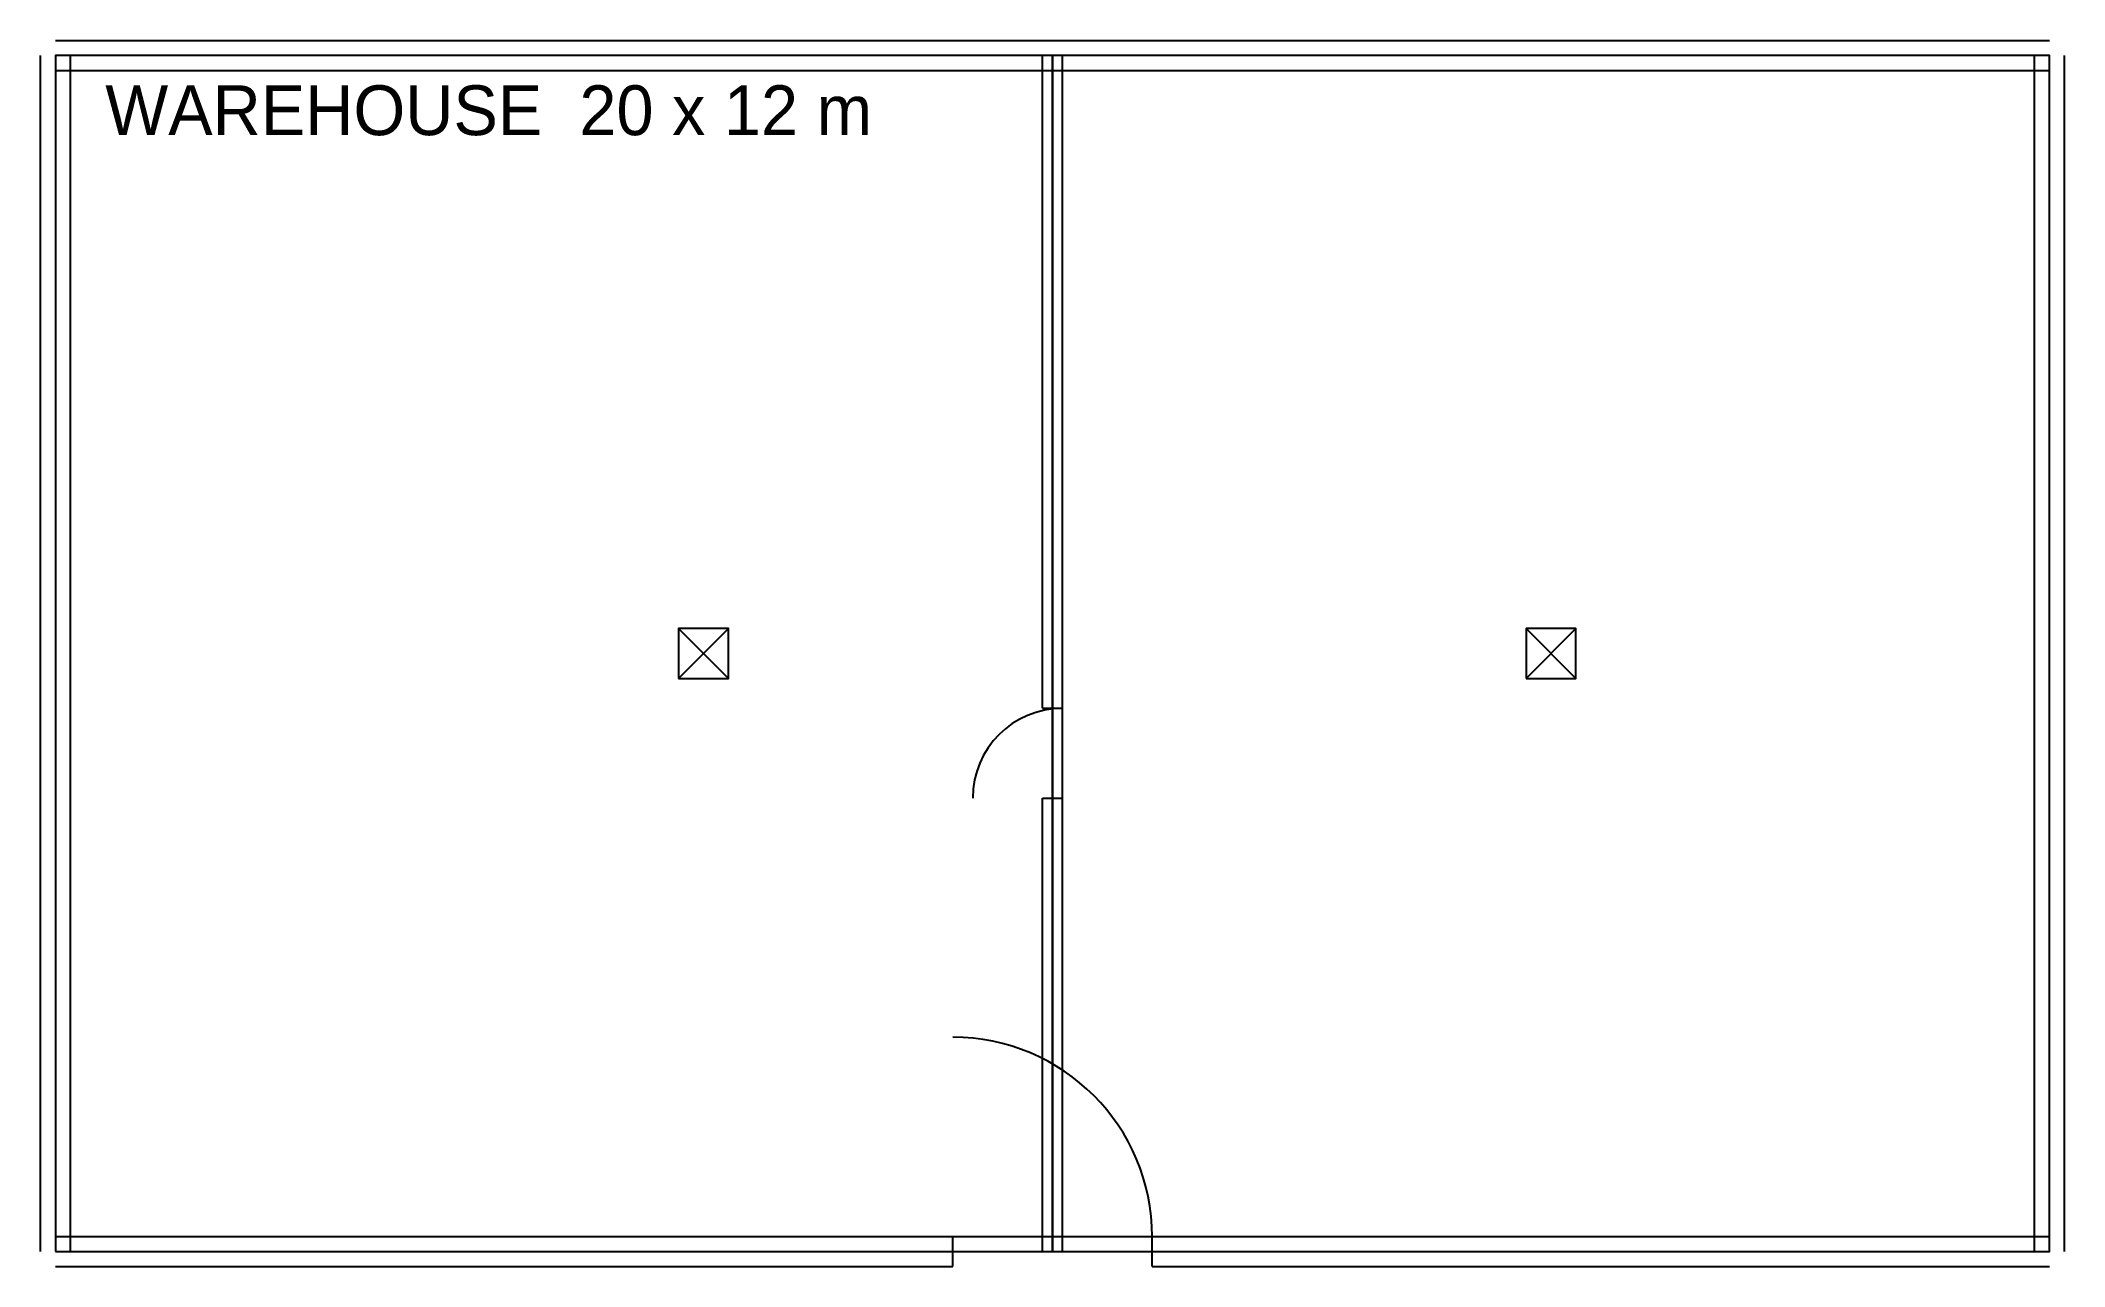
# Model space of a CAD drawing. Header units: millimetres. Extents: x -150 to 20150, y -150 to 12150.
import ezdxf

# ---------------------------------------------------------------- set-up
doc = ezdxf.new("R2010")
doc.units = ezdxf.units.MM
doc.layers.add('ROOMS', color=3, linetype='Continuous')

msp = doc.modelspace()

# ---------------------------------------------------------------- linework, layer by layer
for p, q in [((-150, 0), (-150, 12000)), ((0, 12150), (20000, 12150)), ((150, 0), (150, 12000)), ((9900, 5450), (9900, 12000)), ((10100, 5450), (10100, 12000)), ((19850, 0), (19850, 12000)), ((20150, 0), (20150, 12000)), ((0, 11850), (20000, 11850)), ((6250, 5750), (6750, 6250)), ((6250, 6250), (6750, 5750)), ((14750, 5750), (15250, 6250)), ((14750, 6250), (15250, 5750)), ((9900, 5450), (10100, 5450)), ((10100, 4550), (10100, 5450)), ((9900, 0), (9900, 4550)), ((9900, 4550), (10100, 4550)), ((10100, 0), (10100, 4550)), ((0, 150), (9000, 150)), ((9000, -150), (9000, 150)), ((9000, 150), (11000, 150)), ((11000, 150), (20000, 150)), ((11000, -150), (11000, 150)), ((0, -150), (9000, -150)), ((11000, -150), (20000, -150))]:
    msp.add_line(p, q)
for points in [[(6250, 5750), (6750, 5750), (6750, 6250), (6250, 6250)], [(14750, 5750), (15250, 5750), (15250, 6250), (14750, 6250)]]:
    msp.add_lwpolyline(points, close=True)
for centre, radius, start, end in [((10100, 4550), 900, 90, 180), ((9000, 150), 2000, 0, 90)]:
    msp.add_arc(centre, radius, start, end)
at = {"layer": 'ROOMS'}
for points in [[(0, 0), (10000, 0), (10000, 12000), (0, 12000)], [(10000, 0), (20000, 0), (20000, 12000), (10000, 12000)]]:
    msp.add_lwpolyline(points, close=True, dxfattribs=at)

# ---------------------------------------------------------------- texts
msp.add_text('WAREHOUSE  20 x 12 m', height=500).set_placement((500, 11200))

doc.saveas('drawing.dxf')
